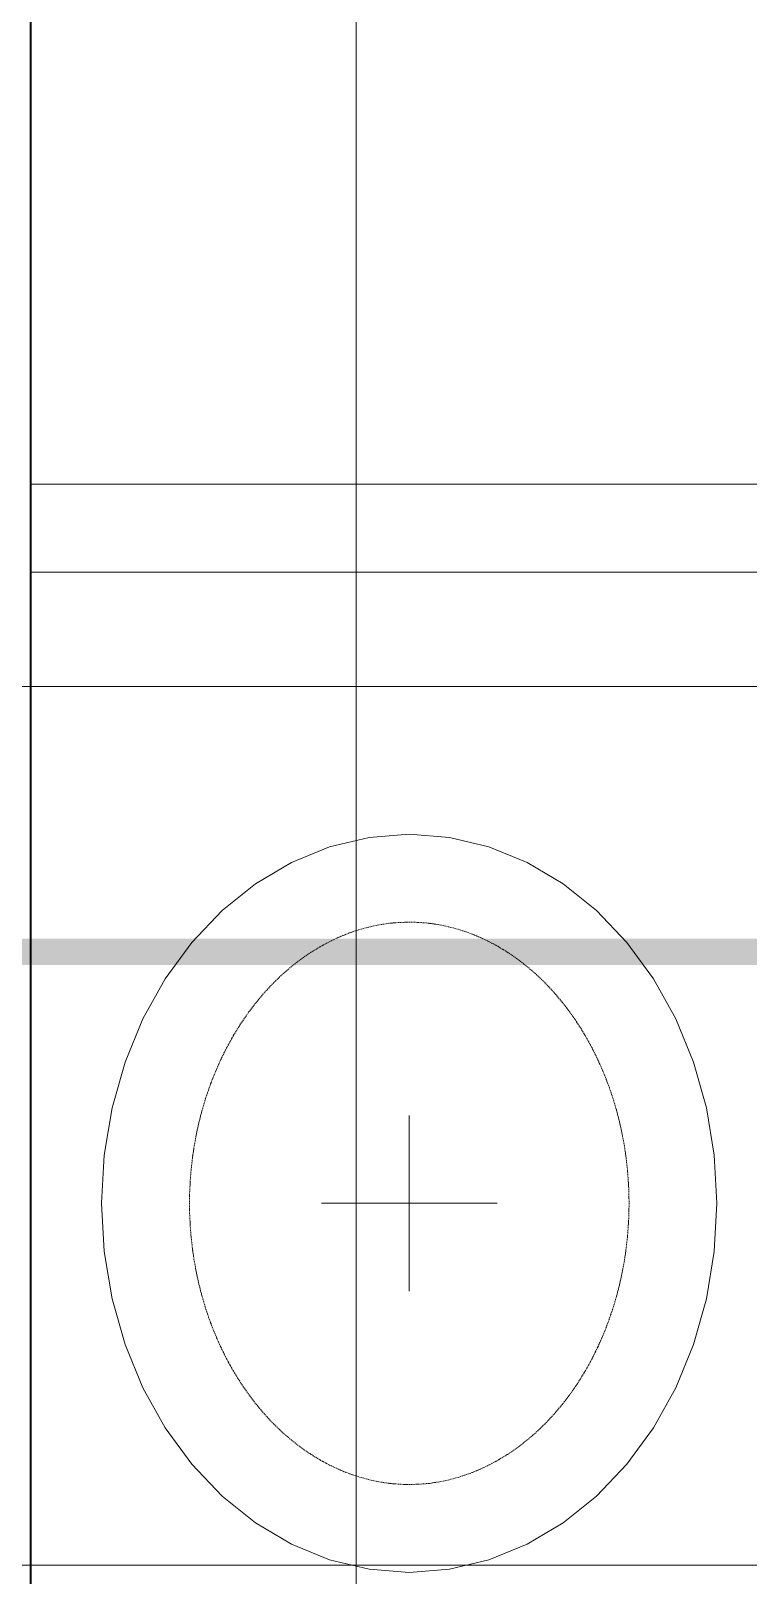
# Model space of a CAD drawing. Extents: x -1132 to 613, y -233 to 616.
# Drawn here: x -785.51 to -777.35, y 346.96 to 364.54 of the extents above; entities that cross this region are included whole.
import ezdxf
from ezdxf.lldxf.tags import DXFTag

# ---------------------------------------------------------------- set-up
doc = ezdxf.new("R2010")
doc.units = 0
doc.layers.get('0').update_dxf_attribs({"lineweight": 13})
doc.layers.add('A-DETL-____-OTLN', color=5, linetype='Continuous', lineweight=9, true_color=0x0000ff)
doc.layers.add('EL01_WAN_Leitung_Potentialausgleich', color=1, linetype='fein_strichliert', lineweight=13, true_color=0xff0000)
for name, color, linetype, lineweight in [('A-FLOR-____-OVHD', 7, 'Strichpunkt - Fein', 9), ('A-WALL-____-MCUT', 7, 'Continuous', 35), ('S-GRID-____-OTLN', 7, 'Continuous', 5)]:
    doc.layers.add(name, color=color, linetype=linetype, lineweight=lineweight)
tags = doc.linetypes.add('_Rasterlinie_', pattern=[0.375, 0.2, -0.05, 0.075, -0.05]).pattern_tags.tags
tags[10:11] = [DXFTag(74, 4), DXFTag(75, 0), DXFTag(340, '0'), DXFTag(46, 1.0), DXFTag(50, 0.0), DXFTag(44, 0.0), DXFTag(45, 0.0)]
tags[8:9] = [DXFTag(74, 4), DXFTag(75, 0), DXFTag(340, '0'), DXFTag(46, 1.0), DXFTag(50, 0.0), DXFTag(44, 0.0), DXFTag(45, 0.0)]
tags[6:7] = [DXFTag(74, 4), DXFTag(75, 0), DXFTag(340, '0'), DXFTag(46, 1.0), DXFTag(50, 0.0), DXFTag(44, 0.0), DXFTag(45, 0.0)]
tags[4:5] = [DXFTag(74, 4), DXFTag(75, 0), DXFTag(340, '0'), DXFTag(46, 1.0), DXFTag(50, 0.0), DXFTag(44, 0.0), DXFTag(45, 0.0)]
tags = doc.linetypes.add('fein_strichliert', pattern=[4, 1, -2, 1]).pattern_tags.tags
tags[8:9] = [DXFTag(74, 4), DXFTag(75, 0), DXFTag(340, '0'), DXFTag(46, 0.0), DXFTag(50, 0.0), DXFTag(44, 0.0), DXFTag(45, 0.0)]
tags[6:7] = [DXFTag(74, 4), DXFTag(75, 0), DXFTag(340, '0'), DXFTag(46, 0.0), DXFTag(50, 0.0), DXFTag(44, 0.0), DXFTag(45, 0.0)]
tags[4:5] = [DXFTag(74, 4), DXFTag(75, 0), DXFTag(340, '0'), DXFTag(46, 0.0), DXFTag(50, 0.0), DXFTag(44, 0.0), DXFTag(45, 0.0)]
tags = doc.linetypes.add('Strichliert - Fein', pattern=[0.15, 0.1, -0.05]).pattern_tags.tags
tags[6:7] = [DXFTag(74, 4), DXFTag(75, 0), DXFTag(340, '0'), DXFTag(46, 1.0), DXFTag(50, 0.0), DXFTag(44, 0.0), DXFTag(45, 0.0)]
tags[4:5] = [DXFTag(74, 4), DXFTag(75, 0), DXFTag(340, '0'), DXFTag(46, 1.0), DXFTag(50, 0.0), DXFTag(44, 0.0), DXFTag(45, 0.0)]
tags = doc.linetypes.add('Strichpunkt - Fein', pattern=[0.2, 0.1, -0.05, 0, -0.05]).pattern_tags.tags
tags[10:11] = [DXFTag(74, 4), DXFTag(75, 0), DXFTag(340, '0'), DXFTag(46, 1.0), DXFTag(50, 0.0), DXFTag(44, 0.0), DXFTag(45, 0.0)]
tags[8:9] = [DXFTag(74, 4), DXFTag(75, 0), DXFTag(340, '0'), DXFTag(46, 1.0), DXFTag(50, 0.0), DXFTag(44, 0.0), DXFTag(45, 0.0)]
tags[6:7] = [DXFTag(74, 4), DXFTag(75, 0), DXFTag(340, '0'), DXFTag(46, 1.0), DXFTag(50, 0.0), DXFTag(44, 0.0), DXFTag(45, 0.0)]
tags[4:5] = [DXFTag(74, 4), DXFTag(75, 0), DXFTag(340, '0'), DXFTag(46, 1.0), DXFTag(50, 0.0), DXFTag(44, 0.0), DXFTag(45, 0.0)]

# ---------------------------------------------------------------- blocks, each defined once
blk = doc.blocks.new('Referenz-A0UJ2EK7XE', base_point=(-1124.077, -162.872))
at = {"layer": 'A-DETL-____-OTLN', "color": 0, "linetype": 'Strichliert - Fein', "ltscale": 0.13}
for p, q in [((-785.506, 359.378), (-785.506, 358.378)), ((-785.506, 359.378), (-770.506, 359.378)), ((-769.506, 358.378), (-785.506, 358.378)), ((-781.658, 355.359), (-782.108, 355.251)), ((-781.202, 355.395), (-781.658, 355.359)), ((-780.745, 355.359), (-781.202, 355.395)), ((-780.296, 355.251), (-780.745, 355.359)), ((-782.108, 355.251), (-782.541, 355.075)), ((-779.862, 355.075), (-780.296, 355.251)), ((-782.541, 355.075), (-782.952, 354.832)), ((-779.452, 354.832), (-779.862, 355.075)), ((-782.952, 354.832), (-783.332, 354.527)), ((-779.071, 354.527), (-779.452, 354.832)), ((-783.332, 354.527), (-783.677, 354.164)), ((-778.727, 354.164), (-779.071, 354.527)), ((-783.677, 354.164), (-783.978, 353.751)), ((-778.425, 353.751), (-778.727, 354.164)), ((-783.978, 353.751), (-784.233, 353.295)), ((-778.171, 353.295), (-778.425, 353.751)), ((-784.233, 353.295), (-784.435, 352.802)), ((-777.968, 352.802), (-778.171, 353.295)), ((-784.435, 352.802), (-784.582, 352.282)), ((-777.821, 352.282), (-777.968, 352.802)), ((-784.582, 352.282), (-784.672, 351.743)), ((-781.202, 352.195), (-781.202, 350.195)), ((-777.732, 351.743), (-777.821, 352.282)), ((-784.672, 351.743), (-784.702, 351.195)), ((-777.702, 351.195), (-777.732, 351.743)), ((-784.702, 351.195), (-784.672, 350.646)), ((-782.202, 351.195), (-780.202, 351.195)), ((-777.732, 350.646), (-777.702, 351.195)), ((-784.672, 350.646), (-784.582, 350.107)), ((-777.821, 350.107), (-777.732, 350.646)), ((-784.582, 350.107), (-784.435, 349.587)), ((-777.968, 349.587), (-777.821, 350.107)), ((-784.435, 349.587), (-784.233, 349.095)), ((-778.171, 349.095), (-777.968, 349.587)), ((-784.233, 349.095), (-783.978, 348.638)), ((-778.425, 348.638), (-778.171, 349.095)), ((-783.978, 348.638), (-783.677, 348.225)), ((-778.727, 348.225), (-778.425, 348.638)), ((-783.677, 348.225), (-783.332, 347.862)), ((-779.071, 347.862), (-778.727, 348.225)), ((-783.332, 347.862), (-782.952, 347.557)), ((-779.452, 347.557), (-779.071, 347.862)), ((-782.952, 347.557), (-782.541, 347.314)), ((-779.862, 347.314), (-779.452, 347.557)), ((-782.541, 347.314), (-782.108, 347.138)), ((-780.296, 347.138), (-779.862, 347.314)), ((-782.108, 347.138), (-781.658, 347.03)), ((-780.745, 347.03), (-780.296, 347.138)), ((-781.658, 347.03), (-781.202, 346.995)), ((-781.202, 346.995), (-780.745, 347.03))]:
    blk.add_line(p, q, dxfattribs=at)
at = {"layer": 'A-DETL-____-OTLN', "color": 0, "linetype": 'Continuous'}
for p, q in [((-781.862, 354.278), (-781.849, 354.283)), ((-781.843, 354.285), (-781.831, 354.289)), ((-781.825, 354.291), (-781.812, 354.295)), ((-781.806, 354.297), (-781.794, 354.301)), ((-781.788, 354.304), (-781.779, 354.307)), ((-781.779, 354.307), (-781.775, 354.308)), ((-781.769, 354.309), (-781.757, 354.313)), ((-781.75, 354.315), (-781.738, 354.318)), ((-781.732, 354.32), (-781.719, 354.323)), ((-781.713, 354.325), (-781.7, 354.328)), ((-781.694, 354.33), (-781.681, 354.334)), ((-781.675, 354.335), (-781.664, 354.338)), ((-781.664, 354.338), (-781.663, 354.339)), ((-781.656, 354.34), (-781.644, 354.343)), ((-781.637, 354.344), (-781.624, 354.347)), ((-781.618, 354.348), (-781.605, 354.351)), ((-781.599, 354.352), (-781.586, 354.355)), ((-781.58, 354.356), (-781.567, 354.359)), ((-781.561, 354.36), (-781.549, 354.363)), ((-781.549, 354.363), (-781.548, 354.363)), ((-781.542, 354.364), (-781.529, 354.366)), ((-781.522, 354.367), (-781.51, 354.369)), ((-781.503, 354.37), (-781.49, 354.372)), ((-781.484, 354.373), (-781.471, 354.375)), ((-781.465, 354.376), (-781.452, 354.378)), ((-781.445, 354.379), (-781.433, 354.381)), ((-781.433, 354.381), (-781.433, 354.381)), ((-781.426, 354.381), (-781.413, 354.382)), ((-781.407, 354.383), (-781.394, 354.384)), ((-781.387, 354.385), (-781.374, 354.386)), ((-781.368, 354.387), (-781.355, 354.388)), ((-781.348, 354.388), (-781.335, 354.389)), ((-781.329, 354.39), (-781.317, 354.391)), ((-781.317, 354.391), (-781.316, 354.391)), ((-781.309, 354.391), (-781.297, 354.392)), ((-781.29, 354.392), (-781.277, 354.392)), ((-781.271, 354.392), (-781.258, 354.393)), ((-781.251, 354.393), (-781.238, 354.393)), ((-781.232, 354.394), (-781.219, 354.394)), ((-781.212, 354.394), (-781.202, 354.395)), ((-781.202, 354.395), (-781.191, 354.394)), ((-781.185, 354.394), (-781.172, 354.394)), ((-781.165, 354.394), (-781.152, 354.393)), ((-781.146, 354.393), (-781.133, 354.393)), ((-781.126, 354.393), (-781.113, 354.392)), ((-781.107, 354.392), (-781.094, 354.391)), ((-781.087, 354.391), (-781.074, 354.39)), ((-781.068, 354.389), (-781.055, 354.388)), ((-781.048, 354.388), (-781.035, 354.387)), ((-781.029, 354.387), (-781.016, 354.386)), ((-781.016, 354.386), (-781.016, 354.386)), ((-781.01, 354.385), (-780.997, 354.383)), ((-780.99, 354.382), (-780.977, 354.381)), ((-780.971, 354.38), (-780.958, 354.379)), ((-780.952, 354.378), (-780.939, 354.376)), ((-780.932, 354.375), (-780.924, 354.374)), ((-780.924, 354.374), (-780.919, 354.374)), ((-780.913, 354.373), (-780.9, 354.37)), ((-780.894, 354.369), (-780.881, 354.367)), ((-780.874, 354.366), (-780.862, 354.364)), ((-780.855, 354.363), (-780.842, 354.36)), ((-780.836, 354.359), (-780.832, 354.359)), ((-780.832, 354.359), (-780.823, 354.357)), ((-780.817, 354.355), (-780.804, 354.353)), ((-780.798, 354.351), (-780.785, 354.348)), ((-780.779, 354.347), (-780.766, 354.344)), ((-780.76, 354.343), (-780.747, 354.34)), ((-780.741, 354.339), (-780.74, 354.338)), ((-780.74, 354.338), (-780.728, 354.335)), ((-780.722, 354.334), (-780.709, 354.33)), ((-780.703, 354.329), (-780.691, 354.325)), ((-780.684, 354.323), (-780.672, 354.32)), ((-780.665, 354.318), (-780.653, 354.315)), ((-780.647, 354.313), (-780.634, 354.309)), ((-780.628, 354.307), (-780.616, 354.303)), ((-780.609, 354.301), (-780.597, 354.297)), ((-780.591, 354.295), (-780.579, 354.291)), ((-780.572, 354.289), (-780.56, 354.285)), ((-780.554, 354.283), (-780.542, 354.279)), ((-782.232, 354.106), (-782.229, 354.107)), ((-782.229, 354.107), (-782.221, 354.112)), ((-782.215, 354.115), (-782.204, 354.121)), ((-782.198, 354.124), (-782.187, 354.131)), ((-782.181, 354.134), (-782.169, 354.14)), ((-782.164, 354.143), (-782.152, 354.149)), ((-782.147, 354.152), (-782.135, 354.159)), ((-782.13, 354.162), (-782.118, 354.168)), ((-782.118, 354.168), (-782.118, 354.168)), ((-782.112, 354.171), (-782.101, 354.176)), ((-782.095, 354.179), (-782.083, 354.185)), ((-782.077, 354.188), (-782.065, 354.193)), ((-782.059, 354.196), (-782.048, 354.202)), ((-782.042, 354.204), (-782.03, 354.21)), ((-782.024, 354.213), (-782.013, 354.218)), ((-782.007, 354.221), (-782.006, 354.221)), ((-782.006, 354.221), (-781.995, 354.226)), ((-781.989, 354.229), (-781.977, 354.233)), ((-781.971, 354.236), (-781.959, 354.241)), ((-781.953, 354.243), (-781.94, 354.248)), ((-781.934, 354.251), (-781.922, 354.256)), ((-781.916, 354.258), (-781.904, 354.263)), ((-781.898, 354.265), (-781.893, 354.268)), ((-781.893, 354.268), (-781.886, 354.27)), ((-781.88, 354.272), (-781.868, 354.276)), ((-780.536, 354.276), (-780.523, 354.272)), ((-780.517, 354.27), (-780.505, 354.265)), ((-780.499, 354.263), (-780.487, 354.258)), ((-780.481, 354.256), (-780.469, 354.251)), ((-780.463, 354.249), (-780.451, 354.244)), ((-780.445, 354.241), (-780.433, 354.236)), ((-780.427, 354.234), (-780.415, 354.229)), ((-780.409, 354.226), (-780.397, 354.221)), ((-780.391, 354.218), (-780.379, 354.213)), ((-780.373, 354.211), (-780.361, 354.205)), ((-780.355, 354.202), (-780.344, 354.196)), ((-780.338, 354.194), (-780.326, 354.188)), ((-780.32, 354.185), (-780.309, 354.179)), ((-780.303, 354.177), (-780.291, 354.171)), ((-780.285, 354.168), (-780.285, 354.168)), ((-780.285, 354.168), (-780.274, 354.162)), ((-780.268, 354.159), (-780.257, 354.153)), ((-780.251, 354.15), (-780.239, 354.143)), ((-780.234, 354.14), (-780.222, 354.134)), ((-780.217, 354.131), (-780.205, 354.125)), ((-780.199, 354.122), (-780.196, 354.12)), ((-780.196, 354.12), (-780.188, 354.115)), ((-780.183, 354.112), (-780.171, 354.105)), ((-782.49, 353.93), (-782.479, 353.938)), ((-782.474, 353.942), (-782.464, 353.95)), ((-782.459, 353.954), (-782.449, 353.962)), ((-782.444, 353.966), (-782.433, 353.973)), ((-782.428, 353.977), (-782.417, 353.984)), ((-782.412, 353.988), (-782.401, 353.996)), ((-782.396, 353.999), (-782.385, 354.007)), ((-782.38, 354.011), (-782.369, 354.018)), ((-782.364, 354.022), (-782.353, 354.029)), ((-782.348, 354.033), (-782.339, 354.039)), ((-782.339, 354.039), (-782.337, 354.04)), ((-782.331, 354.044), (-782.32, 354.051)), ((-782.315, 354.054), (-782.304, 354.061)), ((-782.298, 354.064), (-782.287, 354.071)), ((-782.282, 354.075), (-782.271, 354.081)), ((-782.265, 354.085), (-782.254, 354.092)), ((-782.249, 354.095), (-782.238, 354.102)), ((-780.166, 354.102), (-780.155, 354.095)), ((-780.149, 354.092), (-780.138, 354.085)), ((-780.132, 354.082), (-780.121, 354.075)), ((-780.116, 354.072), (-780.108, 354.067)), ((-780.108, 354.067), (-780.105, 354.065)), ((-780.099, 354.061), (-780.088, 354.054)), ((-780.083, 354.051), (-780.072, 354.043)), ((-780.067, 354.04), (-780.056, 354.033)), ((-780.05, 354.029), (-780.04, 354.022)), ((-780.034, 354.018), (-780.023, 354.011)), ((-780.018, 354.007), (-780.007, 354)), ((-780.002, 353.996), (-779.992, 353.988)), ((-779.986, 353.985), (-779.976, 353.977)), ((-779.971, 353.973), (-779.96, 353.965)), ((-779.955, 353.962), (-779.944, 353.954)), ((-779.939, 353.95), (-779.936, 353.948)), ((-779.936, 353.948), (-779.929, 353.942)), ((-779.924, 353.938), (-779.913, 353.93)), ((-782.696, 353.751), (-782.687, 353.76)), ((-782.682, 353.765), (-782.673, 353.774)), ((-782.668, 353.778), (-782.659, 353.787)), ((-782.654, 353.792), (-782.644, 353.8)), ((-782.639, 353.805), (-782.629, 353.813)), ((-782.624, 353.818), (-782.615, 353.826)), ((-782.61, 353.83), (-782.6, 353.839)), ((-782.595, 353.843), (-782.585, 353.852)), ((-782.58, 353.856), (-782.571, 353.865)), ((-782.566, 353.869), (-782.556, 353.877)), ((-782.551, 353.882), (-782.541, 353.89)), ((-782.536, 353.894), (-782.525, 353.902)), ((-782.52, 353.906), (-782.51, 353.914)), ((-782.505, 353.918), (-782.495, 353.926)), ((-779.908, 353.926), (-779.898, 353.918)), ((-779.893, 353.914), (-779.883, 353.906)), ((-779.878, 353.902), (-779.868, 353.894)), ((-779.863, 353.89), (-779.852, 353.882)), ((-779.847, 353.877), (-779.838, 353.869)), ((-779.833, 353.865), (-779.823, 353.856)), ((-779.818, 353.852), (-779.808, 353.843)), ((-779.803, 353.839), (-779.793, 353.831)), ((-779.788, 353.826), (-779.779, 353.818)), ((-779.774, 353.814), (-779.769, 353.809)), ((-779.769, 353.809), (-779.764, 353.805)), ((-779.759, 353.801), (-779.75, 353.792)), ((-779.745, 353.787), (-779.736, 353.778)), ((-779.731, 353.774), (-779.721, 353.765)), ((-779.717, 353.761), (-779.707, 353.752)), ((-782.858, 353.583), (-782.852, 353.59)), ((-782.852, 353.59), (-782.849, 353.592)), ((-782.845, 353.597), (-782.836, 353.607)), ((-782.832, 353.611), (-782.823, 353.621)), ((-782.818, 353.626), (-782.81, 353.635)), ((-782.805, 353.64), (-782.796, 353.649)), ((-782.792, 353.654), (-782.783, 353.664)), ((-782.779, 353.668), (-782.77, 353.678)), ((-782.765, 353.683), (-782.756, 353.692)), ((-782.752, 353.697), (-782.742, 353.706)), ((-782.738, 353.71), (-782.729, 353.72)), ((-782.724, 353.724), (-782.715, 353.733)), ((-782.71, 353.738), (-782.701, 353.747)), ((-779.702, 353.747), (-779.693, 353.738)), ((-779.688, 353.734), (-779.688, 353.734)), ((-779.688, 353.734), (-779.679, 353.725)), ((-779.675, 353.72), (-779.665, 353.711)), ((-779.661, 353.706), (-779.652, 353.697)), ((-779.647, 353.692), (-779.638, 353.683)), ((-779.634, 353.678), (-779.624, 353.669)), ((-779.62, 353.664), (-779.611, 353.655)), ((-779.606, 353.65), (-779.598, 353.64)), ((-779.593, 353.636), (-779.585, 353.626)), ((-779.58, 353.621), (-779.572, 353.612)), ((-779.567, 353.607), (-779.559, 353.597)), ((-779.554, 353.592), (-779.545, 353.583)), ((-783.005, 353.401), (-782.997, 353.411)), ((-782.993, 353.416), (-782.985, 353.426)), ((-782.981, 353.432), (-782.973, 353.442)), ((-782.969, 353.447), (-782.962, 353.457)), ((-782.958, 353.463), (-782.95, 353.473)), ((-782.946, 353.478), (-782.945, 353.479)), ((-782.945, 353.479), (-782.937, 353.488)), ((-782.933, 353.493), (-782.925, 353.503)), ((-782.921, 353.508), (-782.912, 353.518)), ((-782.908, 353.523), (-782.9, 353.533)), ((-782.896, 353.538), (-782.887, 353.548)), ((-782.883, 353.553), (-782.875, 353.563)), ((-782.87, 353.568), (-782.862, 353.578)), ((-779.541, 353.578), (-779.532, 353.568)), ((-779.532, 353.568), (-779.532, 353.568)), ((-779.528, 353.563), (-779.52, 353.553)), ((-779.516, 353.548), (-779.507, 353.538)), ((-779.503, 353.533), (-779.495, 353.523)), ((-779.491, 353.518), (-779.482, 353.508)), ((-779.478, 353.503), (-779.47, 353.493)), ((-779.466, 353.488), (-779.458, 353.479)), ((-779.458, 353.479), (-779.458, 353.478)), ((-779.454, 353.473), (-779.446, 353.463)), ((-779.442, 353.458), (-779.434, 353.447)), ((-779.43, 353.442), (-779.422, 353.432)), ((-779.418, 353.427), (-779.41, 353.416)), ((-779.406, 353.411), (-779.398, 353.401)), ((-783.128, 353.225), (-783.121, 353.236)), ((-783.117, 353.241), (-783.11, 353.252)), ((-783.106, 353.257), (-783.099, 353.268)), ((-783.095, 353.273), (-783.088, 353.284)), ((-783.084, 353.289), (-783.077, 353.3)), ((-783.073, 353.305), (-783.066, 353.316)), ((-783.062, 353.322), (-783.055, 353.332)), ((-783.051, 353.338), (-783.044, 353.348)), ((-783.04, 353.354), (-783.034, 353.362)), ((-783.034, 353.362), (-783.032, 353.364)), ((-783.029, 353.369), (-783.021, 353.38)), ((-783.017, 353.385), (-783.009, 353.395)), ((-779.394, 353.396), (-779.386, 353.386)), ((-779.386, 353.386), (-779.386, 353.385)), ((-779.382, 353.38), (-779.375, 353.37)), ((-779.371, 353.364), (-779.364, 353.354)), ((-779.36, 353.348), (-779.352, 353.338)), ((-779.349, 353.332), (-779.341, 353.322)), ((-779.337, 353.316), (-779.33, 353.306)), ((-779.326, 353.301), (-779.319, 353.29)), ((-779.315, 353.285), (-779.308, 353.274)), ((-779.304, 353.268), (-779.297, 353.257)), ((-779.294, 353.252), (-779.287, 353.241)), ((-779.283, 353.236), (-779.276, 353.225)), ((-783.237, 353.041), (-783.231, 353.052)), ((-783.228, 353.058), (-783.222, 353.069)), ((-783.219, 353.075), (-783.212, 353.086)), ((-783.209, 353.092), (-783.203, 353.103)), ((-783.2, 353.109), (-783.193, 353.12)), ((-783.189, 353.125), (-783.182, 353.136)), ((-783.179, 353.142), (-783.172, 353.153)), ((-783.169, 353.158), (-783.162, 353.169)), ((-783.158, 353.175), (-783.152, 353.186)), ((-783.148, 353.192), (-783.141, 353.203)), ((-783.138, 353.208), (-783.131, 353.219)), ((-779.272, 353.219), (-779.265, 353.208)), ((-779.262, 353.203), (-779.255, 353.192)), ((-779.251, 353.187), (-779.244, 353.175)), ((-779.241, 353.17), (-779.234, 353.159)), ((-779.231, 353.153), (-779.224, 353.142)), ((-779.221, 353.136), (-779.214, 353.125)), ((-779.211, 353.12), (-779.204, 353.109)), ((-779.201, 353.103), (-779.194, 353.092)), ((-779.191, 353.086), (-779.188, 353.082)), ((-779.188, 353.082), (-779.184, 353.075)), ((-779.181, 353.069), (-779.175, 353.058)), ((-779.172, 353.052), (-779.165, 353.041)), ((-783.328, 352.868), (-783.322, 352.879)), ((-783.319, 352.885), (-783.313, 352.897)), ((-783.31, 352.903), (-783.304, 352.914)), ((-783.301, 352.92), (-783.296, 352.932)), ((-783.293, 352.937), (-783.287, 352.949)), ((-783.284, 352.955), (-783.278, 352.967)), ((-783.275, 352.973), (-783.269, 352.984)), ((-783.275, 352.972), (-783.275, 352.973)), ((-783.266, 352.989), (-783.26, 353.001)), ((-783.256, 353.006), (-783.25, 353.018)), ((-783.247, 353.023), (-783.241, 353.035)), ((-779.162, 353.035), (-779.156, 353.024)), ((-779.153, 353.018), (-779.147, 353.007)), ((-779.144, 353.001), (-779.137, 352.99)), ((-779.134, 352.984), (-779.128, 352.973)), ((-779.128, 352.973), (-779.128, 352.973)), ((-779.125, 352.967), (-779.119, 352.955)), ((-779.116, 352.949), (-779.11, 352.938)), ((-779.107, 352.932), (-779.102, 352.92)), ((-779.099, 352.914), (-779.093, 352.903)), ((-779.09, 352.897), (-779.084, 352.885)), ((-779.081, 352.88), (-779.075, 352.868)), ((-783.408, 352.69), (-783.403, 352.702)), ((-783.4, 352.708), (-783.395, 352.72)), ((-783.392, 352.726), (-783.387, 352.738)), ((-783.384, 352.744), (-783.379, 352.755)), ((-783.376, 352.761), (-783.371, 352.773)), ((-783.369, 352.779), (-783.363, 352.791)), ((-783.361, 352.797), (-783.355, 352.809)), ((-783.353, 352.815), (-783.348, 352.827)), ((-783.345, 352.833), (-783.339, 352.844)), ((-783.336, 352.85), (-783.33, 352.862)), ((-779.072, 352.862), (-779.072, 352.861)), ((-779.072, 352.861), (-779.067, 352.85)), ((-779.064, 352.845), (-779.059, 352.833)), ((-779.056, 352.827), (-779.051, 352.815)), ((-779.048, 352.809), (-779.042, 352.797)), ((-779.04, 352.791), (-779.034, 352.78)), ((-779.032, 352.774), (-779.026, 352.762)), ((-779.024, 352.756), (-779.019, 352.746)), ((-779.019, 352.746), (-779.018, 352.744)), ((-779.016, 352.738), (-779.011, 352.726)), ((-779.008, 352.72), (-779.003, 352.708)), ((-779.001, 352.702), (-778.996, 352.69)), ((-783.472, 352.527), (-783.468, 352.537)), ((-783.468, 352.537), (-783.467, 352.539)), ((-783.465, 352.545), (-783.46, 352.557)), ((-783.458, 352.563), (-783.453, 352.575)), ((-783.451, 352.581), (-783.446, 352.593)), ((-783.444, 352.599), (-783.439, 352.611)), ((-783.437, 352.617), (-783.432, 352.63)), ((-783.43, 352.636), (-783.425, 352.648)), ((-783.422, 352.654), (-783.418, 352.666)), ((-783.415, 352.672), (-783.411, 352.684)), ((-778.993, 352.684), (-778.988, 352.672)), ((-778.986, 352.666), (-778.981, 352.654)), ((-778.978, 352.648), (-778.973, 352.636)), ((-778.971, 352.63), (-778.97, 352.627)), ((-778.97, 352.627), (-778.966, 352.618)), ((-778.964, 352.612), (-778.959, 352.6)), ((-778.957, 352.594), (-778.952, 352.581)), ((-778.95, 352.575), (-778.945, 352.563)), ((-778.943, 352.557), (-778.939, 352.545)), ((-778.936, 352.539), (-778.932, 352.527)), ((-783.533, 352.341), (-783.529, 352.354)), ((-783.527, 352.36), (-783.524, 352.373)), ((-783.522, 352.379), (-783.521, 352.383)), ((-783.521, 352.383), (-783.518, 352.391)), ((-783.516, 352.397), (-783.511, 352.41)), ((-783.509, 352.416), (-783.505, 352.428)), ((-783.503, 352.434), (-783.499, 352.447)), ((-783.497, 352.453), (-783.493, 352.465)), ((-783.491, 352.471), (-783.486, 352.483)), ((-783.484, 352.49), (-783.48, 352.502)), ((-783.478, 352.508), (-783.474, 352.52)), ((-778.929, 352.521), (-778.925, 352.508)), ((-778.923, 352.502), (-778.919, 352.49)), ((-778.917, 352.484), (-778.912, 352.471)), ((-778.91, 352.465), (-778.906, 352.453)), ((-778.904, 352.447), (-778.9, 352.434)), ((-778.898, 352.428), (-778.894, 352.416)), ((-778.892, 352.41), (-778.888, 352.397)), ((-778.886, 352.391), (-778.883, 352.383)), ((-778.883, 352.383), (-778.882, 352.379)), ((-778.88, 352.373), (-778.876, 352.36)), ((-778.874, 352.354), (-778.87, 352.342)), ((-783.58, 352.172), (-783.577, 352.185)), ((-783.575, 352.191), (-783.572, 352.204)), ((-783.57, 352.21), (-783.567, 352.223)), ((-783.565, 352.229), (-783.562, 352.242)), ((-783.56, 352.248), (-783.558, 352.257)), ((-783.558, 352.257), (-783.557, 352.26)), ((-783.555, 352.267), (-783.551, 352.279)), ((-783.55, 352.285), (-783.546, 352.298)), ((-783.544, 352.304), (-783.54, 352.316)), ((-783.538, 352.323), (-783.535, 352.335)), ((-778.869, 352.335), (-778.865, 352.323)), ((-778.863, 352.317), (-778.859, 352.304)), ((-778.857, 352.298), (-778.854, 352.285)), ((-778.852, 352.279), (-778.848, 352.267)), ((-778.846, 352.261), (-778.845, 352.256)), ((-778.845, 352.256), (-778.843, 352.248)), ((-778.841, 352.242), (-778.838, 352.229)), ((-778.836, 352.223), (-778.833, 352.21)), ((-778.832, 352.204), (-778.828, 352.191)), ((-778.827, 352.185), (-778.823, 352.172)), ((-783.62, 352.001), (-783.617, 352.014)), ((-783.615, 352.02), (-783.613, 352.033)), ((-783.611, 352.039), (-783.608, 352.052)), ((-783.607, 352.059), (-783.604, 352.071)), ((-783.603, 352.078), (-783.6, 352.09)), ((-783.598, 352.097), (-783.596, 352.109)), ((-783.594, 352.116), (-783.591, 352.128)), ((-783.59, 352.135), (-783.586, 352.147)), ((-783.585, 352.153), (-783.582, 352.166)), ((-778.822, 352.166), (-778.819, 352.154)), ((-778.817, 352.147), (-778.814, 352.135)), ((-778.812, 352.128), (-778.812, 352.128)), ((-778.812, 352.128), (-778.809, 352.116)), ((-778.808, 352.109), (-778.805, 352.097)), ((-778.803, 352.09), (-778.801, 352.078)), ((-778.799, 352.071), (-778.796, 352.059)), ((-778.795, 352.052), (-778.792, 352.04)), ((-778.791, 352.033), (-778.788, 352.021)), ((-778.786, 352.014), (-778.784, 352.002)), ((-783.654, 351.809), (-783.652, 351.822)), ((-783.651, 351.829), (-783.649, 351.842)), ((-783.648, 351.848), (-783.646, 351.861)), ((-783.645, 351.867), (-783.643, 351.88)), ((-783.641, 351.886), (-783.639, 351.899)), ((-783.638, 351.906), (-783.635, 351.918)), ((-783.634, 351.925), (-783.632, 351.938)), ((-783.631, 351.944), (-783.628, 351.957)), ((-783.627, 351.963), (-783.625, 351.976)), ((-783.623, 351.982), (-783.621, 351.995)), ((-778.782, 351.995), (-778.78, 351.982)), ((-778.779, 351.976), (-778.776, 351.963)), ((-778.775, 351.957), (-778.773, 351.944)), ((-778.772, 351.938), (-778.769, 351.925)), ((-778.768, 351.919), (-778.766, 351.906)), ((-778.764, 351.899), (-778.762, 351.887)), ((-778.761, 351.88), (-778.758, 351.867)), ((-778.757, 351.861), (-778.755, 351.848)), ((-778.754, 351.842), (-778.752, 351.829)), ((-778.751, 351.822), (-778.749, 351.81)), ((-783.677, 351.636), (-783.675, 351.648)), ((-783.675, 351.655), (-783.673, 351.668)), ((-783.672, 351.674), (-783.671, 351.687)), ((-783.67, 351.694), (-783.669, 351.707)), ((-783.668, 351.713), (-783.666, 351.726)), ((-783.666, 351.732), (-783.665, 351.734)), ((-783.665, 351.734), (-783.664, 351.745)), ((-783.663, 351.752), (-783.661, 351.764)), ((-783.66, 351.771), (-783.658, 351.784)), ((-783.657, 351.79), (-783.655, 351.803)), ((-778.749, 351.803), (-778.747, 351.79)), ((-778.746, 351.784), (-778.744, 351.771)), ((-778.743, 351.765), (-778.741, 351.752)), ((-778.74, 351.745), (-778.738, 351.734)), ((-778.738, 351.734), (-778.738, 351.733)), ((-778.737, 351.726), (-778.735, 351.713)), ((-778.735, 351.707), (-778.733, 351.694)), ((-778.732, 351.687), (-778.731, 351.674)), ((-778.73, 351.668), (-778.729, 351.655)), ((-778.728, 351.649), (-778.726, 351.636)), ((-783.693, 351.465), (-783.692, 351.474)), ((-783.691, 351.48), (-783.69, 351.493)), ((-783.69, 351.5), (-783.689, 351.513)), ((-783.688, 351.519), (-783.687, 351.532)), ((-783.686, 351.539), (-783.685, 351.551)), ((-783.685, 351.558), (-783.684, 351.571)), ((-783.683, 351.577), (-783.682, 351.59)), ((-783.681, 351.6), (-783.68, 351.61)), ((-783.681, 351.597), (-783.681, 351.6)), ((-783.679, 351.616), (-783.678, 351.629)), ((-778.726, 351.629), (-778.724, 351.616)), ((-778.723, 351.61), (-778.722, 351.6)), ((-778.722, 351.6), (-778.722, 351.597)), ((-778.721, 351.59), (-778.72, 351.578)), ((-778.72, 351.571), (-778.719, 351.558)), ((-778.718, 351.552), (-778.717, 351.539)), ((-778.716, 351.532), (-778.715, 351.519)), ((-778.715, 351.513), (-778.714, 351.5)), ((-778.713, 351.493), (-778.712, 351.48)), ((-778.711, 351.474), (-778.711, 351.465)), ((-783.7, 351.305), (-783.7, 351.318)), ((-783.7, 351.285), (-783.7, 351.298)), ((-783.699, 351.344), (-783.698, 351.357)), ((-783.699, 351.33), (-783.699, 351.337)), ((-783.699, 351.324), (-783.699, 351.33)), ((-783.698, 351.363), (-783.697, 351.376)), ((-783.697, 351.383), (-783.696, 351.396)), ((-783.696, 351.402), (-783.695, 351.415)), ((-783.695, 351.422), (-783.694, 351.435)), ((-783.694, 351.441), (-783.693, 351.454)), ((-783.693, 351.461), (-783.693, 351.465)), ((-778.711, 351.465), (-778.711, 351.461)), ((-778.71, 351.454), (-778.71, 351.441)), ((-778.709, 351.435), (-778.709, 351.422)), ((-778.708, 351.415), (-778.708, 351.402)), ((-778.707, 351.396), (-778.707, 351.383)), ((-778.706, 351.377), (-778.706, 351.364)), ((-778.705, 351.357), (-778.705, 351.344)), ((-778.704, 351.338), (-778.704, 351.33)), ((-778.704, 351.33), (-778.704, 351.325)), ((-778.704, 351.318), (-778.704, 351.305)), ((-778.703, 351.299), (-778.703, 351.286)), ((-783.702, 351.195), (-783.701, 351.201)), ((-783.701, 351.188), (-783.702, 351.195)), ((-783.701, 351.246), (-783.701, 351.259)), ((-783.701, 351.227), (-783.701, 351.24)), ((-783.701, 351.207), (-783.701, 351.22)), ((-783.701, 351.168), (-783.701, 351.181)), ((-783.701, 351.149), (-783.701, 351.162)), ((-783.701, 351.129), (-783.701, 351.142)), ((-783.7, 351.266), (-783.7, 351.279)), ((-783.7, 351.11), (-783.7, 351.123)), ((-778.703, 351.279), (-778.703, 351.266)), ((-778.703, 351.26), (-778.703, 351.247)), ((-778.703, 351.143), (-778.703, 351.13)), ((-778.703, 351.123), (-778.703, 351.11)), ((-778.702, 351.24), (-778.702, 351.227)), ((-778.702, 351.221), (-778.702, 351.208)), ((-778.702, 351.201), (-778.702, 351.195)), ((-778.702, 351.195), (-778.702, 351.188)), ((-778.702, 351.182), (-778.702, 351.169)), ((-778.702, 351.162), (-778.702, 351.149)), ((-783.7, 351.09), (-783.7, 351.103)), ((-783.7, 351.071), (-783.7, 351.084)), ((-783.699, 351.059), (-783.699, 351.064)), ((-783.699, 351.051), (-783.699, 351.059)), ((-783.698, 351.032), (-783.699, 351.045)), ((-783.697, 351.013), (-783.698, 351.026)), ((-783.696, 350.993), (-783.697, 351.006)), ((-783.695, 350.974), (-783.696, 350.987)), ((-783.694, 350.954), (-783.695, 350.967)), ((-783.693, 350.935), (-783.694, 350.948)), ((-778.71, 350.948), (-778.71, 350.935)), ((-778.709, 350.967), (-778.709, 350.954)), ((-778.708, 350.987), (-778.708, 350.974)), ((-778.707, 351.006), (-778.707, 350.993)), ((-778.706, 351.026), (-778.706, 351.013)), ((-778.705, 351.045), (-778.705, 351.032)), ((-778.704, 351.084), (-778.704, 351.071)), ((-778.704, 351.065), (-778.704, 351.059)), ((-778.704, 351.059), (-778.704, 351.052)), ((-778.703, 351.104), (-778.703, 351.091)), ((-783.693, 350.924), (-783.693, 350.928)), ((-783.692, 350.915), (-783.693, 350.924)), ((-783.69, 350.896), (-783.691, 350.909)), ((-783.689, 350.876), (-783.69, 350.889)), ((-783.687, 350.857), (-783.688, 350.87)), ((-783.685, 350.837), (-783.686, 350.85)), ((-783.684, 350.818), (-783.685, 350.831)), ((-783.682, 350.799), (-783.683, 350.812)), ((-783.681, 350.789), (-783.681, 350.792)), ((-783.68, 350.779), (-783.681, 350.789)), ((-783.678, 350.76), (-783.679, 350.773)), ((-778.724, 350.773), (-778.726, 350.76)), ((-778.722, 350.789), (-778.723, 350.779)), ((-778.722, 350.792), (-778.722, 350.789)), ((-778.72, 350.812), (-778.721, 350.799)), ((-778.719, 350.831), (-778.72, 350.818)), ((-778.717, 350.851), (-778.718, 350.838)), ((-778.715, 350.87), (-778.716, 350.857)), ((-778.714, 350.889), (-778.715, 350.876)), ((-778.712, 350.909), (-778.713, 350.896)), ((-778.711, 350.928), (-778.711, 350.924)), ((-778.711, 350.924), (-778.711, 350.915)), ((-783.675, 350.74), (-783.677, 350.753)), ((-783.673, 350.721), (-783.675, 350.734)), ((-783.671, 350.702), (-783.672, 350.715)), ((-783.669, 350.682), (-783.67, 350.695)), ((-783.666, 350.663), (-783.668, 350.676)), ((-783.665, 350.655), (-783.666, 350.657)), ((-783.664, 350.644), (-783.665, 350.655)), ((-783.661, 350.624), (-783.663, 350.637)), ((-783.658, 350.605), (-783.66, 350.618)), ((-783.655, 350.586), (-783.657, 350.599)), ((-778.747, 350.599), (-778.748, 350.586)), ((-778.744, 350.618), (-778.746, 350.605)), ((-778.741, 350.637), (-778.743, 350.625)), ((-778.738, 350.655), (-778.74, 350.644)), ((-778.738, 350.657), (-778.738, 350.655)), ((-778.735, 350.676), (-778.737, 350.663)), ((-778.733, 350.695), (-778.735, 350.683)), ((-778.731, 350.715), (-778.732, 350.702)), ((-778.729, 350.734), (-778.73, 350.721)), ((-778.726, 350.754), (-778.728, 350.741)), ((-783.652, 350.567), (-783.654, 350.579)), ((-783.649, 350.547), (-783.651, 350.56)), ((-783.646, 350.528), (-783.648, 350.541)), ((-783.643, 350.509), (-783.645, 350.522)), ((-783.639, 350.49), (-783.641, 350.502)), ((-783.635, 350.47), (-783.638, 350.483)), ((-783.632, 350.451), (-783.634, 350.464)), ((-783.628, 350.432), (-783.631, 350.445)), ((-783.625, 350.413), (-783.627, 350.426)), ((-778.776, 350.426), (-778.779, 350.413)), ((-778.773, 350.445), (-778.775, 350.432)), ((-778.769, 350.464), (-778.772, 350.451)), ((-778.766, 350.483), (-778.768, 350.471)), ((-778.762, 350.503), (-778.764, 350.49)), ((-778.758, 350.522), (-778.761, 350.509)), ((-778.755, 350.541), (-778.757, 350.528)), ((-778.752, 350.56), (-778.754, 350.547)), ((-778.749, 350.58), (-778.751, 350.567)), ((-783.621, 350.394), (-783.623, 350.407)), ((-783.617, 350.375), (-783.62, 350.387)), ((-783.613, 350.356), (-783.615, 350.368)), ((-783.608, 350.337), (-783.611, 350.349)), ((-783.604, 350.318), (-783.607, 350.33)), ((-783.6, 350.299), (-783.603, 350.311)), ((-783.596, 350.28), (-783.598, 350.292)), ((-783.591, 350.261), (-783.594, 350.273)), ((-783.591, 350.261), (-783.591, 350.261)), ((-783.586, 350.242), (-783.59, 350.254)), ((-778.814, 350.254), (-778.817, 350.242)), ((-778.809, 350.273), (-778.812, 350.261)), ((-778.805, 350.292), (-778.808, 350.28)), ((-778.801, 350.311), (-778.803, 350.299)), ((-778.796, 350.331), (-778.799, 350.318)), ((-778.792, 350.35), (-778.795, 350.337)), ((-778.788, 350.369), (-778.791, 350.356)), ((-778.784, 350.388), (-778.786, 350.375)), ((-778.78, 350.407), (-778.782, 350.394)), ((-783.582, 350.223), (-783.585, 350.235)), ((-783.577, 350.204), (-783.58, 350.217)), ((-783.572, 350.185), (-783.575, 350.198)), ((-783.567, 350.166), (-783.57, 350.179)), ((-783.562, 350.147), (-783.565, 350.16)), ((-783.558, 350.133), (-783.56, 350.141)), ((-783.557, 350.129), (-783.558, 350.133)), ((-783.551, 350.11), (-783.555, 350.122)), ((-783.546, 350.091), (-783.55, 350.104)), ((-783.54, 350.072), (-783.544, 350.085)), ((-783.535, 350.054), (-783.538, 350.066)), ((-778.865, 350.066), (-778.869, 350.054)), ((-778.859, 350.085), (-778.863, 350.073)), ((-778.854, 350.104), (-778.857, 350.091)), ((-778.848, 350.122), (-778.852, 350.11)), ((-778.845, 350.133), (-778.846, 350.129)), ((-778.843, 350.141), (-778.845, 350.133)), ((-778.838, 350.16), (-778.841, 350.147)), ((-778.833, 350.179), (-778.836, 350.166)), ((-778.828, 350.198), (-778.832, 350.185)), ((-778.823, 350.217), (-778.827, 350.204)), ((-778.818, 350.236), (-778.822, 350.223)), ((-783.529, 350.035), (-783.533, 350.047)), ((-783.524, 350.016), (-783.527, 350.029)), ((-783.521, 350.007), (-783.522, 350.01)), ((-783.518, 349.998), (-783.521, 350.007)), ((-783.512, 349.979), (-783.516, 349.992)), ((-783.505, 349.961), (-783.509, 349.973)), ((-783.499, 349.942), (-783.503, 349.955)), ((-783.493, 349.924), (-783.497, 349.936)), ((-783.487, 349.905), (-783.491, 349.918)), ((-783.481, 349.887), (-783.485, 349.899)), ((-778.919, 349.899), (-778.923, 349.887)), ((-778.913, 349.918), (-778.917, 349.906)), ((-778.907, 349.936), (-778.911, 349.924)), ((-778.9, 349.955), (-778.904, 349.943)), ((-778.894, 349.973), (-778.898, 349.961)), ((-778.888, 349.992), (-778.892, 349.979)), ((-778.883, 350.007), (-778.886, 349.998)), ((-778.882, 350.01), (-778.883, 350.007)), ((-778.876, 350.029), (-778.88, 350.016)), ((-778.87, 350.048), (-778.874, 350.035)), ((-783.474, 349.869), (-783.478, 349.881)), ((-783.467, 349.85), (-783.472, 349.862)), ((-783.46, 349.832), (-783.465, 349.844)), ((-783.453, 349.814), (-783.458, 349.826)), ((-783.446, 349.795), (-783.451, 349.808)), ((-783.44, 349.777), (-783.444, 349.789)), ((-783.434, 349.762), (-783.437, 349.771)), ((-783.433, 349.759), (-783.434, 349.762)), ((-783.425, 349.741), (-783.43, 349.753)), ((-783.418, 349.723), (-783.423, 349.735)), ((-783.41, 349.705), (-783.415, 349.717)), ((-778.988, 349.717), (-778.993, 349.705)), ((-778.981, 349.735), (-778.986, 349.723)), ((-778.974, 349.753), (-778.979, 349.741)), ((-778.967, 349.772), (-778.971, 349.759)), ((-778.96, 349.79), (-778.964, 349.778)), ((-778.952, 349.808), (-778.957, 349.796)), ((-778.945, 349.826), (-778.95, 349.814)), ((-778.938, 349.844), (-778.943, 349.832)), ((-778.935, 349.852), (-778.936, 349.85)), ((-778.932, 349.863), (-778.935, 349.852)), ((-778.925, 349.881), (-778.93, 349.869)), ((-783.403, 349.687), (-783.408, 349.699)), ((-783.395, 349.669), (-783.4, 349.681)), ((-783.388, 349.651), (-783.393, 349.663)), ((-783.385, 349.643), (-783.385, 349.645)), ((-783.38, 349.633), (-783.385, 349.643)), ((-783.372, 349.615), (-783.377, 349.627)), ((-783.364, 349.598), (-783.369, 349.61)), ((-783.355, 349.58), (-783.361, 349.592)), ((-783.347, 349.562), (-783.353, 349.574)), ((-783.339, 349.545), (-783.345, 349.556)), ((-783.332, 349.528), (-783.336, 349.539)), ((-779.067, 349.539), (-779.073, 349.527)), ((-779.058, 349.556), (-779.064, 349.545)), ((-779.05, 349.574), (-779.056, 349.562)), ((-779.043, 349.592), (-779.048, 349.58)), ((-779.035, 349.61), (-779.04, 349.598)), ((-779.027, 349.628), (-779.032, 349.616)), ((-779.019, 349.645), (-779.024, 349.634)), ((-779.011, 349.663), (-779.016, 349.651)), ((-779.003, 349.681), (-779.008, 349.669)), ((-778.995, 349.699), (-779, 349.687)), ((-783.331, 349.527), (-783.332, 349.528)), ((-783.322, 349.509), (-783.328, 349.521)), ((-783.313, 349.492), (-783.319, 349.504)), ((-783.305, 349.475), (-783.31, 349.486)), ((-783.296, 349.457), (-783.302, 349.469)), ((-783.287, 349.44), (-783.293, 349.451)), ((-783.278, 349.422), (-783.284, 349.434)), ((-783.275, 349.416), (-783.275, 349.417)), ((-783.269, 349.405), (-783.275, 349.416)), ((-783.26, 349.388), (-783.266, 349.399)), ((-783.25, 349.371), (-783.257, 349.382)), ((-783.241, 349.354), (-783.247, 349.365)), ((-779.156, 349.366), (-779.163, 349.354)), ((-779.147, 349.383), (-779.153, 349.371)), ((-779.137, 349.4), (-779.144, 349.388)), ((-779.128, 349.416), (-779.134, 349.405)), ((-779.128, 349.417), (-779.128, 349.416)), ((-779.119, 349.434), (-779.125, 349.423)), ((-779.111, 349.452), (-779.116, 349.44)), ((-779.102, 349.469), (-779.108, 349.457)), ((-779.093, 349.487), (-779.099, 349.475)), ((-779.084, 349.504), (-779.09, 349.492)), ((-779.076, 349.521), (-779.082, 349.51)), ((-783.232, 349.337), (-783.238, 349.348)), ((-783.222, 349.32), (-783.228, 349.331)), ((-783.215, 349.307), (-783.219, 349.314)), ((-783.213, 349.303), (-783.215, 349.307)), ((-783.203, 349.286), (-783.209, 349.297)), ((-783.192, 349.269), (-783.199, 349.28)), ((-783.182, 349.253), (-783.189, 349.264)), ((-783.172, 349.236), (-783.179, 349.247)), ((-783.162, 349.219), (-783.169, 349.23)), ((-783.152, 349.202), (-783.159, 349.214)), ((-783.142, 349.186), (-783.149, 349.197)), ((-779.255, 349.197), (-779.262, 349.186)), ((-779.245, 349.214), (-779.252, 349.203)), ((-779.235, 349.231), (-779.241, 349.22)), ((-779.224, 349.247), (-779.231, 349.236)), ((-779.214, 349.264), (-779.221, 349.253)), ((-779.204, 349.28), (-779.211, 349.269)), ((-779.194, 349.297), (-779.201, 349.286)), ((-779.185, 349.314), (-779.191, 349.303)), ((-779.175, 349.331), (-779.182, 349.32)), ((-779.166, 349.349), (-779.172, 349.337)), ((-783.131, 349.17), (-783.138, 349.181)), ((-783.12, 349.153), (-783.127, 349.164)), ((-783.11, 349.137), (-783.117, 349.148)), ((-783.099, 349.121), (-783.106, 349.132)), ((-783.088, 349.104), (-783.095, 349.115)), ((-783.077, 349.088), (-783.085, 349.099)), ((-783.066, 349.073), (-783.073, 349.083)), ((-783.055, 349.057), (-783.062, 349.067)), ((-783.043, 349.041), (-783.051, 349.051)), ((-783.032, 349.025), (-783.04, 349.035)), ((-783.021, 349.009), (-783.028, 349.02)), ((-779.375, 349.02), (-779.383, 349.009)), ((-779.369, 349.027), (-779.371, 349.025)), ((-779.363, 349.035), (-779.369, 349.027)), ((-779.352, 349.051), (-779.36, 349.041)), ((-779.341, 349.067), (-779.349, 349.057)), ((-779.33, 349.084), (-779.338, 349.073)), ((-779.319, 349.1), (-779.327, 349.089)), ((-779.308, 349.116), (-779.315, 349.105)), ((-779.297, 349.132), (-779.304, 349.121)), ((-779.286, 349.148), (-779.293, 349.137)), ((-779.276, 349.164), (-779.282, 349.153)), ((-779.265, 349.181), (-779.272, 349.17)), ((-783.017, 349.003), (-783.017, 349.004)), ((-783.009, 348.993), (-783.017, 349.003)), ((-782.997, 348.978), (-783.005, 348.988)), ((-782.985, 348.962), (-782.993, 348.973)), ((-782.974, 348.947), (-782.981, 348.957)), ((-782.962, 348.931), (-782.97, 348.942)), ((-782.95, 348.916), (-782.958, 348.926)), ((-782.945, 348.91), (-782.946, 348.911)), ((-782.937, 348.901), (-782.945, 348.91)), ((-782.925, 348.886), (-782.933, 348.896)), ((-782.913, 348.871), (-782.921, 348.881)), ((-782.9, 348.856), (-782.908, 348.866)), ((-782.888, 348.841), (-782.896, 348.851)), ((-782.875, 348.826), (-782.883, 348.836)), ((-779.52, 348.836), (-779.529, 348.826)), ((-779.508, 348.851), (-779.516, 348.841)), ((-779.495, 348.866), (-779.504, 348.856)), ((-779.483, 348.881), (-779.491, 348.871)), ((-779.47, 348.896), (-779.478, 348.886)), ((-779.458, 348.91), (-779.466, 348.901)), ((-779.457, 348.911), (-779.458, 348.91)), ((-779.446, 348.926), (-779.454, 348.916)), ((-779.434, 348.942), (-779.442, 348.932)), ((-779.422, 348.957), (-779.43, 348.947)), ((-779.41, 348.973), (-779.418, 348.963)), ((-779.398, 348.989), (-779.406, 348.978)), ((-779.387, 349.004), (-779.394, 348.994)), ((-782.862, 348.811), (-782.871, 348.821)), ((-782.871, 348.821), (-782.871, 348.821)), ((-782.849, 348.797), (-782.858, 348.806)), ((-782.836, 348.782), (-782.845, 348.792)), ((-782.823, 348.768), (-782.832, 348.778)), ((-782.81, 348.753), (-782.819, 348.763)), ((-782.797, 348.739), (-782.806, 348.749)), ((-782.783, 348.725), (-782.792, 348.734)), ((-782.77, 348.711), (-782.779, 348.72)), ((-782.756, 348.697), (-782.765, 348.706)), ((-782.742, 348.683), (-782.752, 348.692)), ((-782.729, 348.669), (-782.738, 348.678)), ((-782.715, 348.655), (-782.724, 348.665)), ((-779.679, 348.665), (-779.689, 348.656)), ((-779.665, 348.679), (-779.675, 348.67)), ((-779.651, 348.692), (-779.661, 348.683)), ((-779.638, 348.706), (-779.647, 348.697)), ((-779.625, 348.721), (-779.634, 348.711)), ((-779.611, 348.735), (-779.62, 348.725)), ((-779.598, 348.749), (-779.607, 348.74)), ((-779.585, 348.763), (-779.594, 348.754)), ((-779.572, 348.778), (-779.58, 348.768)), ((-779.558, 348.792), (-779.567, 348.782)), ((-779.551, 348.799), (-779.554, 348.797)), ((-779.545, 348.807), (-779.551, 348.799)), ((-779.533, 348.821), (-779.541, 348.811)), ((-782.715, 348.655), (-782.715, 348.655)), ((-782.701, 348.642), (-782.71, 348.651)), ((-782.687, 348.629), (-782.696, 348.637)), ((-782.672, 348.615), (-782.682, 348.624)), ((-782.658, 348.602), (-782.668, 348.611)), ((-782.644, 348.588), (-782.654, 348.597)), ((-782.635, 348.58), (-782.639, 348.584)), ((-782.63, 348.575), (-782.635, 348.58)), ((-782.615, 348.563), (-782.625, 348.571)), ((-782.6, 348.55), (-782.61, 348.558)), ((-782.585, 348.537), (-782.595, 348.546)), ((-782.571, 348.524), (-782.58, 348.533)), ((-782.556, 348.512), (-782.566, 348.52)), ((-782.541, 348.499), (-782.551, 348.507)), ((-782.525, 348.487), (-782.536, 348.495)), ((-782.51, 348.475), (-782.52, 348.483)), ((-779.883, 348.483), (-779.893, 348.475)), ((-779.868, 348.495), (-779.878, 348.487)), ((-779.852, 348.507), (-779.863, 348.499)), ((-779.838, 348.52), (-779.847, 348.512)), ((-779.823, 348.533), (-779.833, 348.524)), ((-779.808, 348.546), (-779.818, 348.537)), ((-779.794, 348.559), (-779.803, 348.55)), ((-779.779, 348.571), (-779.789, 348.563)), ((-779.764, 348.584), (-779.774, 348.576)), ((-779.749, 348.597), (-779.759, 348.589)), ((-779.735, 348.611), (-779.745, 348.602)), ((-779.721, 348.624), (-779.731, 348.615)), ((-779.707, 348.638), (-779.717, 348.629)), ((-779.693, 348.651), (-779.703, 348.642)), ((-782.495, 348.463), (-782.505, 348.471)), ((-782.48, 348.451), (-782.49, 348.459)), ((-782.468, 348.441), (-782.475, 348.447)), ((-782.464, 348.439), (-782.468, 348.441)), ((-782.448, 348.427), (-782.459, 348.435)), ((-782.433, 348.416), (-782.443, 348.424)), ((-782.417, 348.404), (-782.427, 348.412)), ((-782.401, 348.393), (-782.412, 348.401)), ((-782.385, 348.382), (-782.396, 348.389)), ((-782.369, 348.371), (-782.38, 348.378)), ((-782.353, 348.36), (-782.364, 348.367)), ((-782.337, 348.349), (-782.348, 348.356)), ((-782.32, 348.338), (-782.331, 348.346)), ((-782.304, 348.328), (-782.315, 348.335)), ((-782.295, 348.322), (-782.299, 348.324)), ((-782.288, 348.317), (-782.295, 348.322)), ((-782.271, 348.307), (-782.282, 348.314)), ((-780.122, 348.314), (-780.133, 348.308)), ((-780.105, 348.325), (-780.116, 348.318)), ((-780.088, 348.335), (-780.099, 348.328)), ((-780.072, 348.345), (-780.083, 348.338)), ((-780.064, 348.35), (-780.066, 348.349)), ((-780.056, 348.356), (-780.064, 348.35)), ((-780.04, 348.367), (-780.05, 348.36)), ((-780.024, 348.378), (-780.034, 348.371)), ((-780.008, 348.39), (-780.018, 348.382)), ((-779.992, 348.401), (-780.002, 348.393)), ((-779.976, 348.412), (-779.986, 348.405)), ((-779.96, 348.423), (-779.97, 348.416)), ((-779.944, 348.435), (-779.955, 348.427)), ((-779.929, 348.447), (-779.939, 348.439)), ((-779.914, 348.459), (-779.924, 348.451)), ((-779.898, 348.471), (-779.909, 348.463)), ((-782.254, 348.297), (-782.265, 348.304)), ((-782.237, 348.287), (-782.249, 348.294)), ((-782.221, 348.277), (-782.232, 348.284)), ((-782.207, 348.269), (-782.215, 348.274)), ((-782.204, 348.267), (-782.207, 348.269)), ((-782.187, 348.258), (-782.198, 348.264)), ((-782.17, 348.249), (-782.181, 348.255)), ((-782.152, 348.239), (-782.164, 348.246)), ((-782.135, 348.23), (-782.147, 348.236)), ((-782.118, 348.221), (-782.13, 348.227)), ((-782.118, 348.221), (-782.118, 348.221)), ((-782.101, 348.212), (-782.112, 348.218)), ((-782.083, 348.204), (-782.095, 348.21)), ((-782.065, 348.195), (-782.077, 348.201)), ((-782.048, 348.187), (-782.06, 348.193)), ((-782.03, 348.179), (-782.042, 348.184)), ((-782.012, 348.171), (-782.024, 348.176)), ((-781.995, 348.163), (-782.006, 348.168)), ((-781.977, 348.155), (-781.989, 348.161)), ((-781.959, 348.148), (-781.971, 348.153)), ((-781.941, 348.14), (-781.953, 348.145)), ((-781.923, 348.133), (-781.935, 348.138)), ((-781.904, 348.126), (-781.916, 348.131)), ((-780.487, 348.131), (-780.499, 348.126)), ((-780.469, 348.138), (-780.481, 348.133)), ((-780.451, 348.146), (-780.463, 348.141)), ((-780.433, 348.153), (-780.445, 348.148)), ((-780.415, 348.16), (-780.427, 348.156)), ((-780.397, 348.168), (-780.409, 348.163)), ((-780.397, 348.168), (-780.397, 348.168)), ((-780.379, 348.176), (-780.391, 348.171)), ((-780.361, 348.185), (-780.373, 348.179)), ((-780.344, 348.193), (-780.356, 348.187)), ((-780.326, 348.201), (-780.338, 348.196)), ((-780.309, 348.21), (-780.32, 348.204)), ((-780.291, 348.218), (-780.303, 348.213)), ((-780.274, 348.227), (-780.285, 348.221)), ((-780.285, 348.221), (-780.285, 348.221)), ((-780.257, 348.237), (-780.268, 348.23)), ((-780.24, 348.246), (-780.251, 348.24)), ((-780.222, 348.255), (-780.234, 348.249)), ((-780.205, 348.265), (-780.217, 348.258)), ((-780.188, 348.274), (-780.2, 348.268)), ((-780.174, 348.282), (-780.183, 348.277)), ((-780.171, 348.284), (-780.174, 348.282)), ((-780.155, 348.294), (-780.166, 348.287)), ((-780.138, 348.304), (-780.149, 348.297)), ((-781.886, 348.119), (-781.898, 348.124)), ((-781.868, 348.113), (-781.88, 348.117)), ((-781.849, 348.106), (-781.862, 348.11)), ((-781.831, 348.1), (-781.843, 348.104)), ((-781.812, 348.094), (-781.825, 348.098)), ((-781.794, 348.088), (-781.806, 348.092)), ((-781.775, 348.082), (-781.788, 348.086)), ((-781.757, 348.076), (-781.769, 348.08)), ((-781.738, 348.071), (-781.75, 348.074)), ((-781.719, 348.066), (-781.732, 348.069)), ((-781.7, 348.061), (-781.713, 348.064)), ((-781.681, 348.055), (-781.694, 348.059)), ((-781.664, 348.051), (-781.675, 348.054)), ((-781.663, 348.05), (-781.664, 348.051)), ((-781.644, 348.046), (-781.656, 348.049)), ((-781.624, 348.042), (-781.637, 348.045)), ((-781.605, 348.038), (-781.618, 348.041)), ((-781.586, 348.034), (-781.599, 348.036)), ((-781.572, 348.03), (-781.58, 348.032)), ((-781.567, 348.03), (-781.572, 348.03)), ((-781.548, 348.026), (-781.561, 348.029)), ((-781.529, 348.023), (-781.542, 348.025)), ((-781.51, 348.02), (-781.522, 348.022)), ((-781.49, 348.017), (-781.503, 348.019)), ((-781.479, 348.015), (-781.484, 348.015)), ((-781.471, 348.014), (-781.479, 348.015)), ((-781.452, 348.011), (-781.465, 348.013)), ((-781.432, 348.009), (-781.445, 348.011)), ((-781.413, 348.007), (-781.426, 348.008)), ((-781.394, 348.004), (-781.407, 348.006)), ((-781.374, 348.003), (-781.387, 348.003)), ((-781.387, 348.003), (-781.387, 348.003)), ((-781.355, 348.001), (-781.368, 348.002)), ((-781.335, 348), (-781.348, 348.001)), ((-781.316, 347.998), (-781.329, 347.999)), ((-781.297, 347.997), (-781.309, 347.998)), ((-781.277, 347.996), (-781.29, 347.997)), ((-781.258, 347.996), (-781.271, 347.996)), ((-781.238, 347.995), (-781.251, 347.996)), ((-781.219, 347.995), (-781.232, 347.995)), ((-781.202, 347.995), (-781.212, 347.995)), ((-781.191, 347.995), (-781.202, 347.995)), ((-781.172, 347.995), (-781.185, 347.995)), ((-781.152, 347.996), (-781.165, 347.996)), ((-781.133, 347.997), (-781.146, 347.996)), ((-781.113, 347.997), (-781.126, 347.997)), ((-781.094, 347.998), (-781.107, 347.997)), ((-781.086, 347.998), (-781.087, 347.998)), ((-781.074, 347.999), (-781.086, 347.998)), ((-781.055, 348.001), (-781.068, 348)), ((-781.036, 348.003), (-781.048, 348.001)), ((-781.016, 348.004), (-781.029, 348.003)), ((-780.997, 348.006), (-781.01, 348.005)), ((-780.977, 348.008), (-780.99, 348.007)), ((-780.97, 348.008), (-780.971, 348.008)), ((-780.958, 348.01), (-780.97, 348.008)), ((-780.939, 348.013), (-780.952, 348.011)), ((-780.919, 348.016), (-780.932, 348.014)), ((-780.9, 348.019), (-780.913, 348.017)), ((-780.881, 348.022), (-780.894, 348.02)), ((-780.862, 348.025), (-780.874, 348.023)), ((-780.842, 348.029), (-780.855, 348.026)), ((-780.855, 348.026), (-780.855, 348.026)), ((-780.823, 348.033), (-780.836, 348.03)), ((-780.804, 348.037), (-780.817, 348.034)), ((-780.785, 348.041), (-780.798, 348.038)), ((-780.766, 348.045), (-780.779, 348.042)), ((-780.747, 348.049), (-780.76, 348.046)), ((-780.739, 348.051), (-780.741, 348.05)), ((-780.728, 348.054), (-780.739, 348.051)), ((-780.709, 348.059), (-780.722, 348.055)), ((-780.691, 348.064), (-780.703, 348.061)), ((-780.672, 348.069), (-780.684, 348.066)), ((-780.653, 348.075), (-780.666, 348.071)), ((-780.634, 348.08), (-780.647, 348.076)), ((-780.625, 348.082), (-780.628, 348.081)), ((-780.616, 348.086), (-780.625, 348.082)), ((-780.597, 348.092), (-780.609, 348.088)), ((-780.579, 348.098), (-780.591, 348.094)), ((-780.56, 348.104), (-780.573, 348.1)), ((-780.542, 348.111), (-780.554, 348.107)), ((-780.523, 348.117), (-780.536, 348.113)), ((-780.511, 348.121), (-780.517, 348.119)), ((-780.505, 348.124), (-780.511, 348.121))]:
    blk.add_line(p, q, dxfattribs=at)
at = {"layer": 'A-FLOR-____-OVHD', "color": 0, "linetype": 'Strichpunkt - Fein', "ltscale": 0.13}
for p, q in [((-1082.306, 347.078), (-539.906, 347.078)), ((-785.506, 347.078), (-723.506, 347.078))]:
    blk.add_line(p, q, dxfattribs=at)
at = {"layer": 'A-WALL-____-MCUT', "color": 0, "linetype": 'Continuous', "ltscale": 0.35}
blk.add_line((-785.506, 321.376), (-785.506, 383.378), dxfattribs=at)
at = {"layer": 'S-GRID-____-OTLN', "color": 0, "linetype": '_Rasterlinie_', "ltscale": 0.13}
for p, q in [((-781.806, -159.103), (-781.806, 585.978)), ((-1115.804, 357.078), (111.185, 357.078))]:
    blk.add_line(p, q, dxfattribs=at)
blk = doc.blocks.new('Polylinie-A0UJ2ENTXE', base_point=(-1721.004, 353.907))
at = {"color": 0, "linetype": 'ByBlock', "lineweight": -2, "ltscale": 0.13}
for points in [[(-1115.804, 353.907), (-134.754, 353.907), (-1115.804, 354.207)], [(-134.754, 353.907), (-1115.804, 354.207), (-135.054, 354.207)]]:
    blk.add_solid(points, dxfattribs=at)

msp = doc.modelspace()

# ---------------------------------------------------------------- block references
at = {"color": 9, "lineweight": 25, "ltscale": 0.25, "true_color": 0xc0c0c0}
msp.add_blockref('Referenz-A0UJ2EK7XE', (-1124.077, -162.872), dxfattribs=at)
at = {"layer": 'EL01_WAN_Leitung_Potentialausgleich', "linetype": 'ByBlock', "ltscale": 0.13}
msp.add_blockref('Polylinie-A0UJ2ENTXE', (-1721.004, 353.907), dxfattribs=at)

doc.saveas('drawing.dxf')
